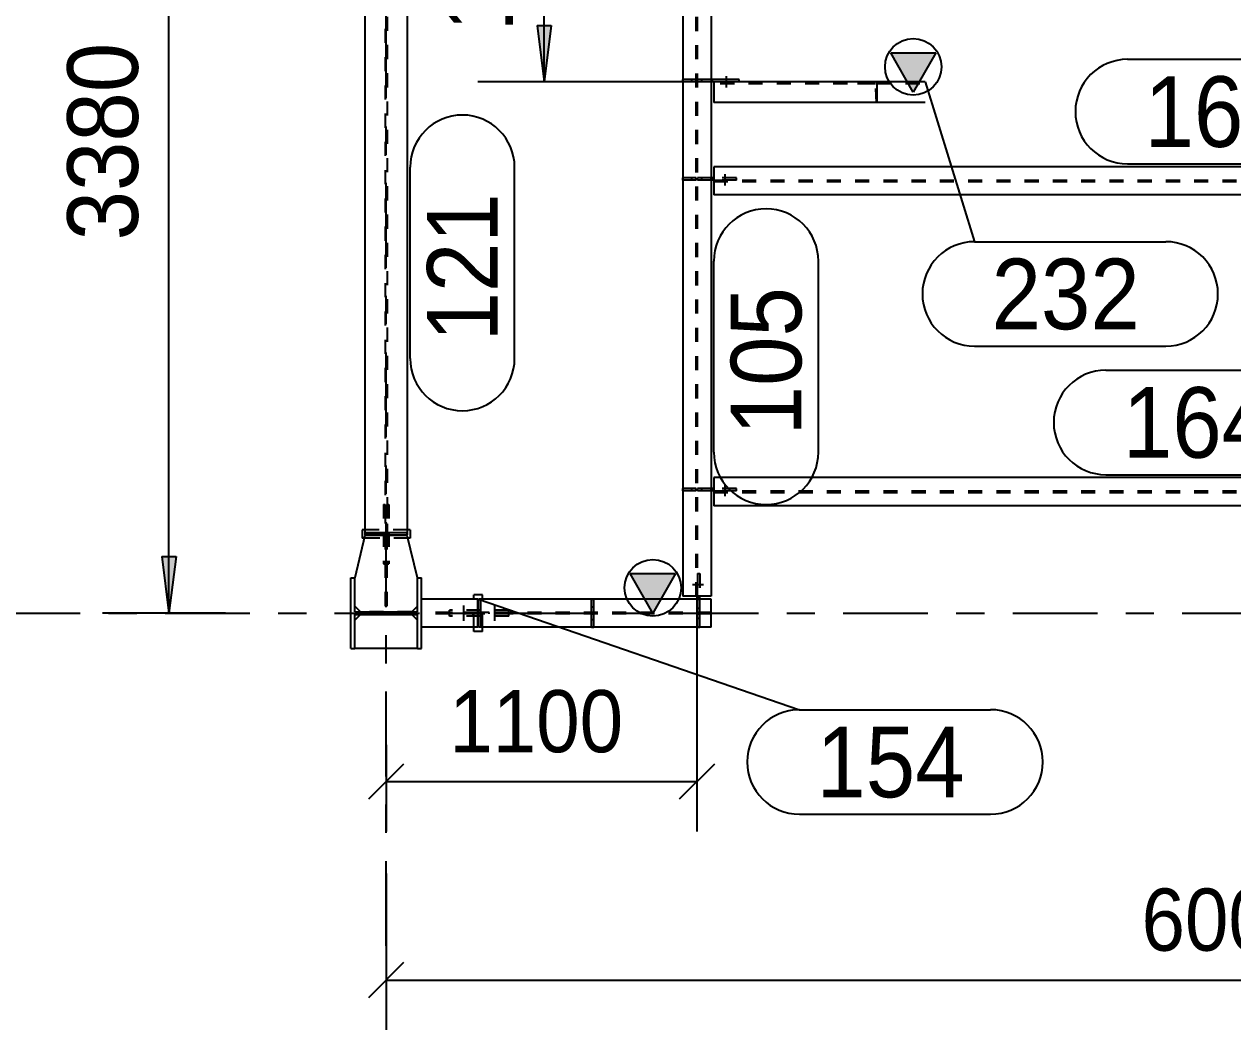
# Model space of a CAD drawing. Header units: millimetres. Extents: x 0 to 594, y 0 to 420.
# Drawn here: x 62.83 to 105.61, y 170.39 to 205.98 of the extents above; entities that cross this region are included whole.
import ezdxf

# ---------------------------------------------------------------- set-up
doc = ezdxf.new("R2010")
doc.units = ezdxf.units.MM
doc.header["$MEASUREMENT"] = 0
for name, pattern in [('XKITLINE00', [0]), ('XKITLINE02', [4, 2, -2]), ('XKITLINE03', [6, 3, -1, 1, -1]), ('XKITLINE04', [3, 0.5, -0.5, 0.5, -0.5, 0.5, -0.5])]:
    doc.linetypes.add(name, pattern=pattern)
for name, color, linetype in [('dimension', 7, 'Continuous'), ('grid', 7, 'Continuous'), ('mark', 7, 'Continuous'), ('part1', 7, 'Continuous')]:
    doc.layers.add(name, color=color, linetype=linetype)
doc.styles.add('STYLE_1', font='ARIAL.TTF', dxfattribs={"height": 0.2})

# ---------------------------------------------------------------- blocks, each defined once
blk = doc.blocks.new('*D197')
at = {"layer": 'mark', "color": 1, "linetype": 'XKITLINE00'}
for p, q in [((121.162, 1343.087), (122.909, 1337.434)), ((122.909, 1337.434), (129.672, 1337.434)), ((122.909, 1337.434), (122.909, 1337.434)), ((122.909, 1333.734), (129.672, 1333.734))]:
    blk.add_line(p, q, dxfattribs=at)
for centre, start, end in [((122.909, 1335.584), 90, -90), ((129.672, 1335.584), -90, 90)]:
    blk.add_arc(centre, 1.85, start, end, dxfattribs=at)
at = {"layer": 'mark', "color": 1, "style": 'STYLE_1', "width": 0.9}
blk.add_text('232', height=2.5, dxfattribs=at).set_placement((123.509, 1334.334))
blk = doc.blocks.new('*D198')
at = {"layer": 'part1', "color": 2, "linetype": 'XKITLINE04'}
for p, q in [((101.986, 1328.137), (102.046, 1328.137)), ((101.986, 1328.137), (101.986, 1326.037)), ((102.046, 1328.137), (102.046, 1326.037)), ((101.986, 1326.037), (102.046, 1326.037))]:
    blk.add_line(p, q, dxfattribs=at)
blk = doc.blocks.new('*D199')
at = {"layer": 'part1', "color": 2, "linetype": 'XKITLINE04'}
for p, q in [((102.111, 1328.137), (102.171, 1328.137)), ((102.111, 1328.137), (102.111, 1326.037)), ((102.171, 1328.137), (102.171, 1326.037)), ((102.111, 1326.037), (102.171, 1326.037))]:
    blk.add_line(p, q, dxfattribs=at)
blk = doc.blocks.new('*D210')
at = {"layer": 'dimension', "color": 1, "linetype": 'XKITLINE00'}
for p, q in [((102.078, 1315.074), (102.078, 1309.543)), ((102.7, 1311.925), (101.456, 1310.68)), ((102.078, 1311.303), (162.078, 1311.303))]:
    blk.add_line(p, q, dxfattribs=at)
at = {"layer": 'dimension', "color": 1, "style": 'STYLE_1', "width": 0.9}
blk.add_text('6000', height=2.2, dxfattribs=at).set_placement((128.815, 1312.343))
blk = doc.blocks.new('*D212')
at = {"layer": 'dimension', "color": 1, "linetype": 'XKITLINE00'}
for p, q in [((113.078, 1325.302), (113.078, 1316.565)), ((102.078, 1319.623), (102.078, 1316.565)), ((102.7, 1318.947), (101.456, 1317.703)), ((113.7, 1318.947), (112.456, 1317.703)), ((102.078, 1318.325), (113.078, 1318.325))]:
    blk.add_line(p, q, dxfattribs=at)
at = {"layer": 'dimension', "color": 1, "style": 'STYLE_1', "width": 0.9}
blk.add_text('1100', height=2.2, dxfattribs=at).set_placement((104.315, 1319.365))
blk = doc.blocks.new('*D213')
at = {"layer": 'grid', "color": 4, "linetype": 'XKITLINE00'}
for p, q in [((98.631, 1374.879), (105.525, 1374.879)), ((98.631, 1369.879), (105.525, 1369.879))]:
    blk.add_line(p, q, dxfattribs=at)
at = {"layer": 'grid', "color": 4, "linetype": 'XKITLINE03'}
blk.add_line((102.078, 1312.512), (102.078, 1368.879), dxfattribs=at)
at = {"layer": 'grid', "color": 4, "linetype": 'XKITLINE00'}
for centre, start, end in [((98.631, 1372.379), 90, -90), ((105.525, 1372.379), -90, 90)]:
    blk.add_arc(centre, 2.5, start, end, dxfattribs=at)
at = {"layer": 'grid', "color": 4, "style": 'STYLE_1', "width": 0.9}
blk.add_text('S1', height=3, dxfattribs=at).set_placement((99.631, 1370.879))
blk = doc.blocks.new('*D215')
at = {"layer": 'grid', "color": 4, "linetype": 'XKITLINE03'}
blk.add_line((88.256, 1324.287), (175.314, 1324.287), dxfattribs=at)
blk = doc.blocks.new('*D218')
at = {"layer": 'part1', "color": 0, "linetype": 'XKITLINE00'}
for p, q in [((100.828, 1323.037), (100.828, 1325.537)), ((100.828, 1325.537), (100.968, 1325.537)), ((100.968, 1324.332), (100.968, 1325.537)), ((103.188, 1325.537), (103.328, 1325.537)), ((103.188, 1324.332), (103.188, 1325.537)), ((103.328, 1323.037), (103.328, 1325.537)), ((100.968, 1324.332), (103.188, 1324.332)), ((100.968, 1324.242), (103.188, 1324.242)), ((100.968, 1323.037), (100.968, 1324.242)), ((103.188, 1323.037), (103.188, 1324.242)), ((100.828, 1323.037), (100.968, 1323.037)), ((103.188, 1323.037), (103.328, 1323.037))]:
    blk.add_line(p, q, dxfattribs=at)
blk = doc.blocks.new('*D221')
at = {"layer": 'part1', "color": 0, "linetype": 'XKITLINE00'}
for p, q in [((113.578, 1357.487), (112.578, 1357.487)), ((112.578, 1357.487), (112.578, 1324.887)), ((113.578, 1357.487), (113.578, 1324.887)), ((113.078, 1354.487), (112.278, 1355.887)), ((112.278, 1355.887), (113.878, 1355.887)), ((113.878, 1355.887), (113.078, 1354.487)), ((113.578, 1324.887), (112.578, 1324.887))]:
    blk.add_line(p, q, dxfattribs=at)
at = {"layer": 'part1', "color": 2, "linetype": 'XKITLINE04'}
for p, q in [((113.051, 1324.887), (113.051, 1357.487)), ((113.106, 1324.887), (113.106, 1357.487))]:
    blk.add_line(p, q, dxfattribs=at)
at = {"layer": 'part1', "color": 0, "linetype": 'XKITLINE00'}
blk.add_circle((113.078, 1355.387), 1, dxfattribs=at)
at = {"layer": 'part1', "color": 0}
blk.add_solid([(112.278, 1355.887), (113.878, 1355.887), (112.278, 1355.887), (113.078, 1354.487)], dxfattribs=at)
blk = doc.blocks.new('*D222')
at = {"layer": 'part1', "color": 0, "linetype": 'XKITLINE00'}
for p, q in [((101.328, 1353.366), (101.328, 1327.057)), ((101.473, 1353.366), (101.328, 1353.366)), ((101.473, 1353.276), (101.328, 1353.276)), ((102.828, 1353.366), (102.683, 1353.366)), ((102.828, 1353.276), (102.683, 1353.276)), ((102.828, 1353.366), (102.828, 1327.057)), ((102.078, 1350.366), (101.278, 1351.766)), ((101.278, 1351.766), (102.878, 1351.766)), ((102.878, 1351.766), (102.078, 1350.366)), ((101.328, 1327.147), (102.828, 1327.147)), ((102.111, 1327.057), (101.328, 1327.057)), ((102.111, 1327.057), (102.828, 1327.057))]:
    blk.add_line(p, q, dxfattribs=at)
at = {"layer": 'part1', "color": 2, "linetype": 'XKITLINE04'}
for p, q in [((101.328, 1353.286), (101.328, 1353.276)), ((101.826, 1353.366), (101.473, 1353.366)), ((102.683, 1353.276), (101.473, 1353.276)), ((102.683, 1353.366), (101.826, 1353.366)), ((102.046, 1353.286), (102.046, 1352.97)), ((102.046, 1353.286), (102.111, 1353.286)), ((102.046, 1353.266), (102.111, 1353.266)), ((102.111, 1353.286), (102.111, 1352.394)), ((102.828, 1353.276), (102.828, 1327.147)), ((102.046, 1352.966), (102.046, 1352.97)), ((102.046, 1352.966), (102.046, 1327.137)), ((102.046, 1352.966), (102.111, 1352.966)), ((102.111, 1352.394), (102.111, 1327.452)), ((101.328, 1327.457), (101.328, 1327.147)), ((102.046, 1327.457), (102.111, 1327.457)), ((102.111, 1327.452), (102.111, 1327.137)), ((102.046, 1327.157), (102.111, 1327.157)), ((102.046, 1327.137), (102.111, 1327.137)), ((102.828, 1327.137), (102.828, 1327.147)), ((102.828, 1327.057), (102.828, 1327.137))]:
    blk.add_line(p, q, dxfattribs=at)
at = {"layer": 'part1', "color": 0, "linetype": 'XKITLINE00'}
blk.add_circle((102.078, 1351.266), 1, dxfattribs=at)
at = {"layer": 'part1', "color": 0}
blk.add_solid([(101.278, 1351.766), (102.878, 1351.766), (101.278, 1351.766), (102.078, 1350.366)], dxfattribs=at)
blk = doc.blocks.new('*D223')
at = {"layer": 'part1', "color": 0, "linetype": 'XKITLINE00'}
for p, q in [((111.521, 1324.287), (110.721, 1325.687)), ((110.721, 1325.687), (112.321, 1325.687)), ((112.321, 1325.687), (111.521, 1324.287)), ((105.348, 1323.787), (105.348, 1324.787)), ((113.578, 1324.787), (105.348, 1324.787)), ((105.428, 1323.787), (105.428, 1324.787)), ((113.578, 1323.787), (113.578, 1324.787)), ((113.578, 1323.787), (105.348, 1323.787))]:
    blk.add_line(p, q, dxfattribs=at)
at = {"layer": 'part1', "color": 2, "linetype": 'XKITLINE04'}
for p, q in [((105.724, 1324.315), (105.428, 1324.315)), ((113.578, 1324.26), (105.428, 1324.26)), ((113.578, 1324.315), (105.724, 1324.315)), ((105.728, 1324.26), (105.728, 1324.315))]:
    blk.add_line(p, q, dxfattribs=at)
at = {"layer": 'part1', "color": 0, "linetype": 'XKITLINE00'}
blk.add_circle((111.521, 1325.187), 1, dxfattribs=at)
at = {"layer": 'part1', "color": 0}
blk.add_solid([(110.721, 1325.687), (112.321, 1325.687), (110.721, 1325.687), (111.521, 1324.287)], dxfattribs=at)
blk = doc.blocks.new('*D224')
at = {"layer": 'part1', "color": 2, "linetype": 'XKITLINE04'}
for p, q in [((112.581, 1343.087), (112.581, 1343.167)), ((113.051, 1343.167), (112.581, 1343.167)), ((113.051, 1343.087), (112.581, 1343.087)), ((112.901, 1343.087), (112.901, 1343.167)), ((113.051, 1343.087), (113.051, 1343.167))]:
    blk.add_line(p, q, dxfattribs=at)
blk = doc.blocks.new('*D227')
at = {"layer": 'part1', "color": 0, "linetype": 'XKITLINE00'}
for p, q in [((120.737, 1342.722), (119.937, 1344.122)), ((119.937, 1344.122), (121.537, 1344.122)), ((121.537, 1344.122), (120.737, 1342.722)), ((119.462, 1342.357), (119.462, 1343.087)), ((121.162, 1343.087), (119.462, 1343.087)), ((121.162, 1342.357), (119.462, 1342.357))]:
    blk.add_line(p, q, dxfattribs=at)
at = {"layer": 'part1', "color": 2, "linetype": 'XKITLINE04'}
for p, q in [((119.462, 1343.087), (118.758, 1343.087)), ((120.965, 1343.017), (118.758, 1343.017)), ((119.432, 1342.357), (119.405, 1343.017)), ((119.462, 1342.357), (119.432, 1342.357))]:
    blk.add_line(p, q, dxfattribs=at)
at = {"layer": 'part1', "color": 0, "linetype": 'XKITLINE00'}
blk.add_circle((120.737, 1343.622), 1, dxfattribs=at)
at = {"layer": 'part1', "color": 0}
blk.add_solid([(119.937, 1344.122), (121.537, 1344.122), (119.937, 1344.122), (120.737, 1342.722)], dxfattribs=at)
blk = doc.blocks.new('*D230')
at = {"layer": 'part1', "color": 0, "linetype": 'XKITLINE00'}
for p, q in [((145.478, 1328.587), (144.678, 1329.987)), ((144.678, 1329.987), (146.278, 1329.987)), ((146.278, 1329.987), (145.478, 1328.587)), ((113.678, 1329.087), (113.678, 1328.087)), ((148.478, 1329.087), (113.678, 1329.087)), ((148.478, 1329.087), (148.478, 1328.087)), ((148.478, 1328.087), (113.678, 1328.087))]:
    blk.add_line(p, q, dxfattribs=at)
at = {"layer": 'part1', "color": 2, "linetype": 'XKITLINE04'}
for p, q in [((113.678, 1328.615), (148.478, 1328.615)), ((113.678, 1328.56), (148.478, 1328.56))]:
    blk.add_line(p, q, dxfattribs=at)
at = {"layer": 'part1', "color": 0, "linetype": 'XKITLINE00'}
blk.add_circle((145.478, 1329.487), 1, dxfattribs=at)
at = {"layer": 'part1', "color": 0}
blk.add_solid([(144.678, 1329.987), (146.278, 1329.987), (144.678, 1329.987), (145.478, 1328.587)], dxfattribs=at)
blk = doc.blocks.new('*D231')
at = {"layer": 'part1', "color": 0, "linetype": 'XKITLINE00'}
for p, q in [((145.478, 1339.587), (144.678, 1340.987)), ((144.678, 1340.987), (146.278, 1340.987)), ((146.278, 1340.987), (145.478, 1339.587)), ((113.678, 1340.087), (113.678, 1339.087)), ((148.478, 1340.087), (113.678, 1340.087)), ((148.478, 1340.087), (148.478, 1339.087)), ((148.478, 1339.087), (113.678, 1339.087))]:
    blk.add_line(p, q, dxfattribs=at)
at = {"layer": 'part1', "color": 2, "linetype": 'XKITLINE04'}
for p, q in [((113.678, 1339.615), (148.478, 1339.615)), ((113.678, 1339.56), (148.478, 1339.56))]:
    blk.add_line(p, q, dxfattribs=at)
at = {"layer": 'part1', "color": 0, "linetype": 'XKITLINE00'}
blk.add_circle((145.478, 1340.487), 1, dxfattribs=at)
at = {"layer": 'part1', "color": 0}
blk.add_solid([(144.678, 1340.987), (146.278, 1340.987), (144.678, 1340.987), (145.478, 1339.587)], dxfattribs=at)
blk = doc.blocks.new('*D232')
at = {"layer": 'part1', "color": 0, "linetype": 'XKITLINE00'}
blk.add_line((114.128, 1342.892), (114.128, 1343.292), dxfattribs=at)
blk.add_line((114.128, 1342.892), (114.128, 1343.292), dxfattribs=at)
blk = doc.blocks.new('*D233')
at = {"layer": 'part1', "color": 2, "linetype": 'XKITLINE04'}
for p, q in [((113.578, 1343.167), (113.106, 1343.167)), ((113.106, 1343.087), (113.106, 1343.167)), ((113.578, 1343.087), (113.106, 1343.087)), ((113.256, 1343.087), (113.256, 1343.167)), ((113.578, 1343.167), (113.578, 1343.087)), ((114.578, 1343.087), (113.678, 1343.087))]:
    blk.add_line(p, q, dxfattribs=at)
at = {"layer": 'part1', "color": 0, "linetype": 'XKITLINE00'}
for p, q in [((113.581, 1343.167), (113.578, 1343.167)), ((113.678, 1343.087), (113.578, 1343.087)), ((113.581, 1343.167), (113.588, 1343.167)), ((114.578, 1343.167), (113.588, 1343.167)), ((113.628, 1343.087), (113.628, 1343.167)), ((114.578, 1343.087), (114.578, 1343.167))]:
    blk.add_line(p, q, dxfattribs=at)
blk = doc.blocks.new('*D234')
at = {"layer": 'part1', "color": 0, "linetype": 'XKITLINE00'}
for p, q in [((113.678, 1343.087), (113.678, 1342.357)), ((119.462, 1343.087), (113.678, 1343.087)), ((119.462, 1342.357), (119.462, 1343.087)), ((119.462, 1342.357), (113.678, 1342.357))]:
    blk.add_line(p, q, dxfattribs=at)
at = {"layer": 'part1', "color": 2, "linetype": 'XKITLINE04'}
for p, q in [((119.405, 1343.017), (113.678, 1343.017)), ((119.432, 1342.357), (119.405, 1343.017))]:
    blk.add_line(p, q, dxfattribs=at)
blk = doc.blocks.new('*D247')
at = {"layer": 'dimension', "color": 1, "linetype": 'XKITLINE00'}
for p, q in [((96.395, 1358.087), (92.045, 1358.087)), ((94.145, 1356.087), (94.395, 1358.087)), ((94.395, 1324.287), (94.395, 1358.087)), ((94.645, 1356.087), (94.395, 1358.087)), ((94.645, 1356.087), (94.145, 1356.087)), ((94.145, 1326.287), (94.395, 1324.287)), ((94.145, 1326.287), (94.645, 1326.287)), ((94.645, 1326.287), (94.395, 1324.287)), ((96.395, 1324.287), (92.045, 1324.287))]:
    blk.add_line(p, q, dxfattribs=at)
at = {"layer": 'dimension', "color": 1}
for points in [[(94.395, 1358.087), (94.645, 1356.087), (94.395, 1358.087), (94.145, 1356.087)], [(94.395, 1324.287), (94.145, 1326.287), (94.395, 1324.287), (94.645, 1326.287)]]:
    blk.add_solid(points, dxfattribs=at)
at = {"layer": 'dimension', "color": 1, "style": 'STYLE_1', "width": 0.9}
blk.add_text('3380', height=2.5, rotation=90.0002, dxfattribs=at).set_placement((93.295, 1337.479))
blk = doc.blocks.new('*D248')
at = {"layer": 'dimension', "color": 1, "linetype": 'XKITLINE00'}
for p, q in [((114.654, 1354.087), (105.325, 1354.087)), ((107.425, 1352.087), (107.675, 1354.087)), ((107.675, 1343.087), (107.675, 1354.087)), ((107.925, 1352.087), (107.675, 1354.087)), ((107.925, 1352.087), (107.425, 1352.087)), ((107.425, 1345.087), (107.675, 1343.087)), ((107.425, 1345.087), (107.925, 1345.087)), ((107.925, 1345.087), (107.675, 1343.087)), ((114.654, 1343.087), (105.325, 1343.087))]:
    blk.add_line(p, q, dxfattribs=at)
at = {"layer": 'dimension', "color": 1}
for points in [[(107.675, 1354.087), (107.925, 1352.087), (107.675, 1354.087), (107.425, 1352.087)], [(107.675, 1343.087), (107.425, 1345.087), (107.675, 1343.087), (107.925, 1345.087)]]:
    blk.add_solid(points, dxfattribs=at)
at = {"layer": 'dimension', "color": 1, "style": 'STYLE_1', "width": 0.9}
blk.add_text('1100', height=2.5, rotation=90.0002, dxfattribs=at).set_placement((106.575, 1344.879))
blk = doc.blocks.new('*D254')
at = {"layer": 'mark', "color": 1, "linetype": 'XKITLINE00'}
for p, q in [((113.678, 1329.982), (113.678, 1336.744)), ((117.378, 1329.982), (117.378, 1336.744))]:
    blk.add_line(p, q, dxfattribs=at)
for centre, start, end in [((115.528, 1336.744), 0, 180), ((115.528, 1329.982), 180, 0)]:
    blk.add_arc(centre, 1.85, start, end, dxfattribs=at)
at = {"layer": 'mark', "color": 1, "style": 'STYLE_1', "width": 0.9}
blk.add_text('105', height=2.5, rotation=90.0002, dxfattribs=at).set_placement((116.778, 1330.582))
blk = doc.blocks.new('*D255')
at = {"layer": 'mark', "color": 1, "linetype": 'XKITLINE00'}
for p, q in [((102.928, 1333.302), (102.928, 1340.065)), ((106.628, 1333.302), (106.628, 1340.065))]:
    blk.add_line(p, q, dxfattribs=at)
for centre, start, end in [((104.778, 1340.065), 0, 180), ((104.778, 1333.302), 180, 0)]:
    blk.add_arc(centre, 1.85, start, end, dxfattribs=at)
at = {"layer": 'mark', "color": 1, "style": 'STYLE_1', "width": 0.9}
blk.add_text('121', height=2.5, rotation=90.0002, dxfattribs=at).set_placement((106.028, 1333.902))
blk = doc.blocks.new('*D256')
at = {"layer": 'mark', "color": 1, "linetype": 'XKITLINE00'}
for p, q in [((105.348, 1324.787), (116.709, 1320.871)), ((116.709, 1320.871), (123.472, 1320.871)), ((116.709, 1320.871), (116.709, 1320.871)), ((116.709, 1317.171), (123.472, 1317.171))]:
    blk.add_line(p, q, dxfattribs=at)
for centre, start, end in [((116.709, 1319.021), 90, -90), ((123.472, 1319.021), -90, 90)]:
    blk.add_arc(centre, 1.85, start, end, dxfattribs=at)
at = {"layer": 'mark', "color": 1, "style": 'STYLE_1', "width": 0.9}
blk.add_text('154', height=2.5, dxfattribs=at).set_placement((117.309, 1317.771))
blk = doc.blocks.new('*D259')
at = {"layer": 'part1', "color": 2, "linetype": 'XKITLINE04'}
for p, q in [((113.106, 1323.787), (113.106, 1324.26)), ((113.106, 1324.26), (113.186, 1324.26)), ((113.106, 1324.11), (113.186, 1324.11)), ((113.186, 1323.787), (113.186, 1324.26)), ((113.106, 1323.787), (113.186, 1323.787))]:
    blk.add_line(p, q, dxfattribs=at)
blk = doc.blocks.new('*D260')
at = {"layer": 'part1', "color": 2, "linetype": 'XKITLINE04'}
for p, q in [((109.346, 1323.787), (109.346, 1324.26)), ((109.346, 1324.26), (109.426, 1324.26)), ((109.346, 1324.06), (109.426, 1324.06)), ((109.426, 1323.787), (109.426, 1324.26)), ((109.346, 1323.787), (109.426, 1323.787))]:
    blk.add_line(p, q, dxfattribs=at)
blk = doc.blocks.new('*D261')
at = {"layer": 'part1', "color": 2, "linetype": 'XKITLINE04'}
for p, q in [((106.428, 1324.26), (104.328, 1324.26)), ((104.328, 1324.18), (104.328, 1324.26)), ((106.428, 1324.18), (104.328, 1324.18)), ((106.428, 1324.18), (106.428, 1324.26))]:
    blk.add_line(p, q, dxfattribs=at)
blk = doc.blocks.new('*D262')
at = {"layer": 'part1', "color": 0, "linetype": 'XKITLINE02'}
blk.add_line((105.928, 1324.012), (105.928, 1324.562), dxfattribs=at)
blk.add_line((105.928, 1324.012), (105.928, 1324.562), dxfattribs=at)
blk = doc.blocks.new('*D263')
at = {"layer": 'part1', "color": 0, "linetype": 'XKITLINE02'}
blk.add_line((104.828, 1324.012), (104.828, 1324.562), dxfattribs=at)
blk.add_line((104.828, 1324.012), (104.828, 1324.562), dxfattribs=at)
blk = doc.blocks.new('*D264')
at = {"layer": 'part1', "color": 0, "linetype": 'XKITLINE00'}
for p, q in [((105.188, 1324.787), (105.188, 1324.937)), ((105.488, 1324.937), (105.188, 1324.937)), ((105.488, 1324.787), (105.488, 1324.937)), ((105.188, 1323.637), (105.188, 1323.787)), ((105.488, 1323.637), (105.188, 1323.637)), ((105.488, 1323.637), (105.488, 1323.787))]:
    blk.add_line(p, q, dxfattribs=at)
at = {"layer": 'part1', "color": 2, "linetype": 'XKITLINE04'}
for p, q in [((105.188, 1323.787), (105.188, 1324.787)), ((105.488, 1323.787), (105.488, 1324.787))]:
    blk.add_line(p, q, dxfattribs=at)
blk = doc.blocks.new('*D265')
at = {"layer": 'part1', "color": 2, "linetype": 'XKITLINE04'}
for p, q in [((106.428, 1324.395), (104.328, 1324.395)), ((104.328, 1324.315), (104.328, 1324.395)), ((106.428, 1324.315), (106.428, 1324.395)), ((106.428, 1324.315), (104.328, 1324.315))]:
    blk.add_line(p, q, dxfattribs=at)
blk = doc.blocks.new('*D266')
at = {"layer": 'part1', "color": 2, "linetype": 'XKITLINE04'}
for p, q in [((103.328, 1323.787), (103.328, 1324.787)), ((105.328, 1324.315), (103.328, 1324.315)), ((105.328, 1324.26), (103.328, 1324.26)), ((105.028, 1324.26), (105.028, 1324.315)), ((105.126, 1324.26), (105.135, 1324.26))]:
    blk.add_line(p, q, dxfattribs=at)
at = {"layer": 'part1', "color": 0, "linetype": 'XKITLINE00'}
for p, q in [((105.328, 1324.787), (103.328, 1324.787)), ((105.328, 1323.787), (105.328, 1324.787)), ((105.328, 1323.787), (103.328, 1323.787))]:
    blk.add_line(p, q, dxfattribs=at)
blk = doc.blocks.new('*D267')
at = {"layer": 'part1', "color": 2, "linetype": 'XKITLINE04'}
for p, q in [((109.346, 1324.315), (109.346, 1324.787)), ((109.346, 1324.787), (109.426, 1324.787)), ((109.346, 1324.515), (109.426, 1324.515)), ((109.426, 1324.315), (109.426, 1324.787)), ((109.346, 1324.315), (109.426, 1324.315))]:
    blk.add_line(p, q, dxfattribs=at)
blk = doc.blocks.new('*D268')
at = {"layer": 'part1', "color": 2, "linetype": 'XKITLINE04'}
for p, q in [((112.578, 1328.621), (112.578, 1328.701)), ((113.051, 1328.701), (112.578, 1328.701)), ((112.901, 1328.621), (112.901, 1328.701)), ((113.051, 1328.621), (113.051, 1328.701)), ((113.051, 1328.621), (112.578, 1328.621))]:
    blk.add_line(p, q, dxfattribs=at)
blk = doc.blocks.new('*D269')
at = {"layer": 'part1', "color": 0, "linetype": 'XKITLINE02'}
blk.add_line((113.318, 1325.287), (112.918, 1325.287), dxfattribs=at)
blk.add_line((113.318, 1325.287), (112.918, 1325.287), dxfattribs=at)
blk = doc.blocks.new('*D270')
at = {"layer": 'part1', "color": 2, "linetype": 'XKITLINE04'}
for p, q in [((113.106, 1325.687), (113.106, 1324.837)), ((113.106, 1325.687), (113.186, 1325.687)), ((113.106, 1325.687), (113.186, 1325.687)), ((113.186, 1325.687), (113.186, 1324.887)), ((113.106, 1324.315), (113.106, 1324.787)), ((113.106, 1324.787), (113.186, 1324.787)), ((113.106, 1324.787), (113.186, 1324.787)), ((113.106, 1324.465), (113.186, 1324.465)), ((113.186, 1324.315), (113.186, 1324.787)), ((113.106, 1324.315), (113.186, 1324.315))]:
    blk.add_line(p, q, dxfattribs=at)
at = {"layer": 'part1', "color": 0, "linetype": 'XKITLINE00'}
for p, q in [((113.106, 1324.887), (113.106, 1324.797)), ((113.106, 1324.837), (113.186, 1324.837)), ((113.186, 1324.787), (113.186, 1324.887)), ((113.106, 1324.789), (113.106, 1324.797)), ((113.106, 1324.787), (113.106, 1324.789))]:
    blk.add_line(p, q, dxfattribs=at)
blk = doc.blocks.new('*D271')
at = {"layer": 'part1', "color": 2, "linetype": 'XKITLINE04'}
for p, q in [((112.578, 1339.615), (112.578, 1339.695)), ((113.051, 1339.695), (112.578, 1339.695)), ((113.051, 1339.615), (112.578, 1339.615)), ((112.901, 1339.615), (112.901, 1339.695)), ((113.051, 1339.615), (113.051, 1339.695))]:
    blk.add_line(p, q, dxfattribs=at)
blk = doc.blocks.new('*D281')
at = {"layer": 'part1', "color": 0, "linetype": 'XKITLINE02'}
blk.add_line((114.078, 1339.427), (114.078, 1339.827), dxfattribs=at)
blk.add_line((114.078, 1339.427), (114.078, 1339.827), dxfattribs=at)
blk = doc.blocks.new('*D282')
at = {"layer": 'part1', "color": 2, "linetype": 'XKITLINE04'}
for p, q in [((113.578, 1339.695), (113.106, 1339.695)), ((113.106, 1339.615), (113.106, 1339.695)), ((113.578, 1339.615), (113.106, 1339.615)), ((113.256, 1339.615), (113.256, 1339.695)), ((113.578, 1339.615), (113.578, 1339.695)), ((113.578, 1339.615), (113.578, 1339.695)), ((114.478, 1339.695), (113.628, 1339.695)), ((114.478, 1339.615), (113.678, 1339.615)), ((114.478, 1339.615), (114.478, 1339.695)), ((114.478, 1339.615), (114.478, 1339.695))]:
    blk.add_line(p, q, dxfattribs=at)
at = {"layer": 'part1', "color": 0, "linetype": 'XKITLINE00'}
for p, q in [((113.578, 1339.695), (113.581, 1339.695)), ((113.678, 1339.615), (113.578, 1339.615)), ((113.581, 1339.695), (113.588, 1339.695)), ((113.678, 1339.695), (113.588, 1339.695)), ((113.628, 1339.615), (113.628, 1339.695))]:
    blk.add_line(p, q, dxfattribs=at)
blk = doc.blocks.new('*D283')
at = {"layer": 'part1', "color": 0, "linetype": 'XKITLINE02'}
blk.add_line((114.078, 1328.43), (114.078, 1328.83), dxfattribs=at)
blk.add_line((114.078, 1328.43), (114.078, 1328.83), dxfattribs=at)
blk = doc.blocks.new('*D284')
at = {"layer": 'part1', "color": 2, "linetype": 'XKITLINE04'}
for p, q in [((113.578, 1328.701), (113.106, 1328.701)), ((113.106, 1328.621), (113.106, 1328.701)), ((113.256, 1328.621), (113.256, 1328.701)), ((113.578, 1328.621), (113.578, 1328.701)), ((113.578, 1328.621), (113.578, 1328.701)), ((114.478, 1328.701), (113.628, 1328.701)), ((114.478, 1328.621), (114.478, 1328.701)), ((114.478, 1328.621), (114.478, 1328.701)), ((113.578, 1328.621), (113.106, 1328.621)), ((114.478, 1328.621), (113.678, 1328.621))]:
    blk.add_line(p, q, dxfattribs=at)
at = {"layer": 'part1', "color": 0, "linetype": 'XKITLINE00'}
for p, q in [((113.578, 1328.701), (113.581, 1328.701)), ((113.581, 1328.701), (113.588, 1328.701)), ((113.678, 1328.701), (113.588, 1328.701)), ((113.628, 1328.621), (113.628, 1328.701)), ((113.678, 1328.621), (113.578, 1328.621))]:
    blk.add_line(p, q, dxfattribs=at)
blk = doc.blocks.new('*D285')
at = {"layer": 'part1', "color": 0, "linetype": 'XKITLINE00'}
for p, q in [((101.168, 1324.242), (100.968, 1324.042)), ((103.188, 1324.042), (102.988, 1324.242)), ((103.188, 1323.037), (100.968, 1323.037))]:
    blk.add_line(p, q, dxfattribs=at)
at = {"layer": 'part1', "color": 2, "linetype": 'XKITLINE04'}
for p, q in [((100.968, 1323.037), (100.968, 1324.042)), ((102.988, 1324.242), (101.168, 1324.242)), ((103.188, 1323.037), (103.188, 1324.042))]:
    blk.add_line(p, q, dxfattribs=at)
blk = doc.blocks.new('*D286')
at = {"layer": 'part1', "color": 0, "linetype": 'XKITLINE00'}
for p, q in [((101.328, 1327.037), (100.968, 1325.537)), ((102.828, 1327.037), (101.328, 1327.037)), ((103.188, 1325.537), (102.828, 1327.037)), ((101.168, 1324.332), (100.968, 1324.532)), ((103.188, 1324.532), (102.988, 1324.332))]:
    blk.add_line(p, q, dxfattribs=at)
at = {"layer": 'part1', "color": 2, "linetype": 'XKITLINE04'}
for p, q in [((100.968, 1324.532), (100.968, 1325.537)), ((103.188, 1324.532), (103.188, 1325.537)), ((102.988, 1324.332), (101.168, 1324.332))]:
    blk.add_line(p, q, dxfattribs=at)
blk = doc.blocks.new('*D287')
at = {"layer": 'part1', "color": 2, "linetype": 'XKITLINE04'}
for p, q in [((102.048, 1327.037), (102.048, 1324.332)), ((102.108, 1327.037), (102.108, 1324.332)), ((102.048, 1326.737), (102.108, 1326.737)), ((102.048, 1324.532), (102.108, 1324.532)), ((102.048, 1324.332), (102.108, 1324.332))]:
    blk.add_line(p, q, dxfattribs=at)
blk = doc.blocks.new('*D288')
at = {"layer": 'part1', "color": 0, "linetype": 'XKITLINE00'}
for p, q in [((101.228, 1327.237), (101.228, 1326.937)), ((101.328, 1327.237), (101.228, 1327.237)), ((102.928, 1327.237), (102.828, 1327.237)), ((102.928, 1327.237), (102.928, 1326.937)), ((101.304, 1326.937), (101.228, 1326.937)), ((102.928, 1326.937), (102.852, 1326.937))]:
    blk.add_line(p, q, dxfattribs=at)
at = {"layer": 'part1', "color": 2, "linetype": 'XKITLINE04'}
for p, q in [((102.828, 1327.237), (101.328, 1327.237)), ((102.852, 1326.937), (101.304, 1326.937))]:
    blk.add_line(p, q, dxfattribs=at)
blk = doc.blocks.new('*D309')
at = {"layer": 'mark', "color": 1, "linetype": 'XKITLINE00'}
for p, q in [((127.558, 1332.887), (134.32, 1332.887)), ((127.558, 1329.187), (134.32, 1329.187))]:
    blk.add_line(p, q, dxfattribs=at)
for centre, start, end in [((127.558, 1331.037), 90, -90), ((134.32, 1331.037), -90, 90)]:
    blk.add_arc(centre, 1.85, start, end, dxfattribs=at)
at = {"layer": 'mark', "color": 1, "style": 'STYLE_1', "width": 0.9}
blk.add_text('164', height=2.5, dxfattribs=at).set_placement((128.158, 1329.787))
blk = doc.blocks.new('*D310')
at = {"layer": 'mark', "color": 1, "linetype": 'XKITLINE00'}
for p, q in [((128.323, 1343.887), (135.086, 1343.887)), ((128.323, 1340.187), (135.086, 1340.187))]:
    blk.add_line(p, q, dxfattribs=at)
for centre, start, end in [((128.323, 1342.037), 90, -90), ((135.086, 1342.037), -90, 90)]:
    blk.add_arc(centre, 1.85, start, end, dxfattribs=at)
at = {"layer": 'mark', "color": 1, "style": 'STYLE_1', "width": 0.9}
blk.add_text('164', height=2.5, dxfattribs=at).set_placement((128.923, 1340.787))

msp = doc.modelspace()

# ---------------------------------------------------------------- block references
at = {"layer": 'dimension'}
for name in ['*D247', '*D248', '*D212', '*D210']:
    msp.add_blockref(name, (-26.435, -1139.151), dxfattribs=at)
at = {"layer": 'grid'}
for name in ['*D213', '*D215']:
    msp.add_blockref(name, (-26.435, -1139.151), dxfattribs=at)
at = {"layer": 'mark'}
for name in ['*D310', '*D197', '*D255', '*D254', '*D309', '*D256']:
    msp.add_blockref(name, (-26.435, -1139.151), dxfattribs=at)
at = {"layer": 'part1'}
for name in ['*D221', '*D222', '*D227', '*D232', '*D224', '*D233', '*D234', '*D231', '*D281', '*D271', '*D282', '*D230', '*D268', '*D284', '*D283', '*D198', '*D199', '*D286', '*D288', '*D287', '*D223', '*D270', '*D218', '*D269', '*D264', '*D266', '*D265', '*D263', '*D262', '*D267', '*D285', '*D261', '*D260', '*D259']:
    msp.add_blockref(name, (-26.435, -1139.151), dxfattribs=at)

doc.saveas('drawing.dxf')
